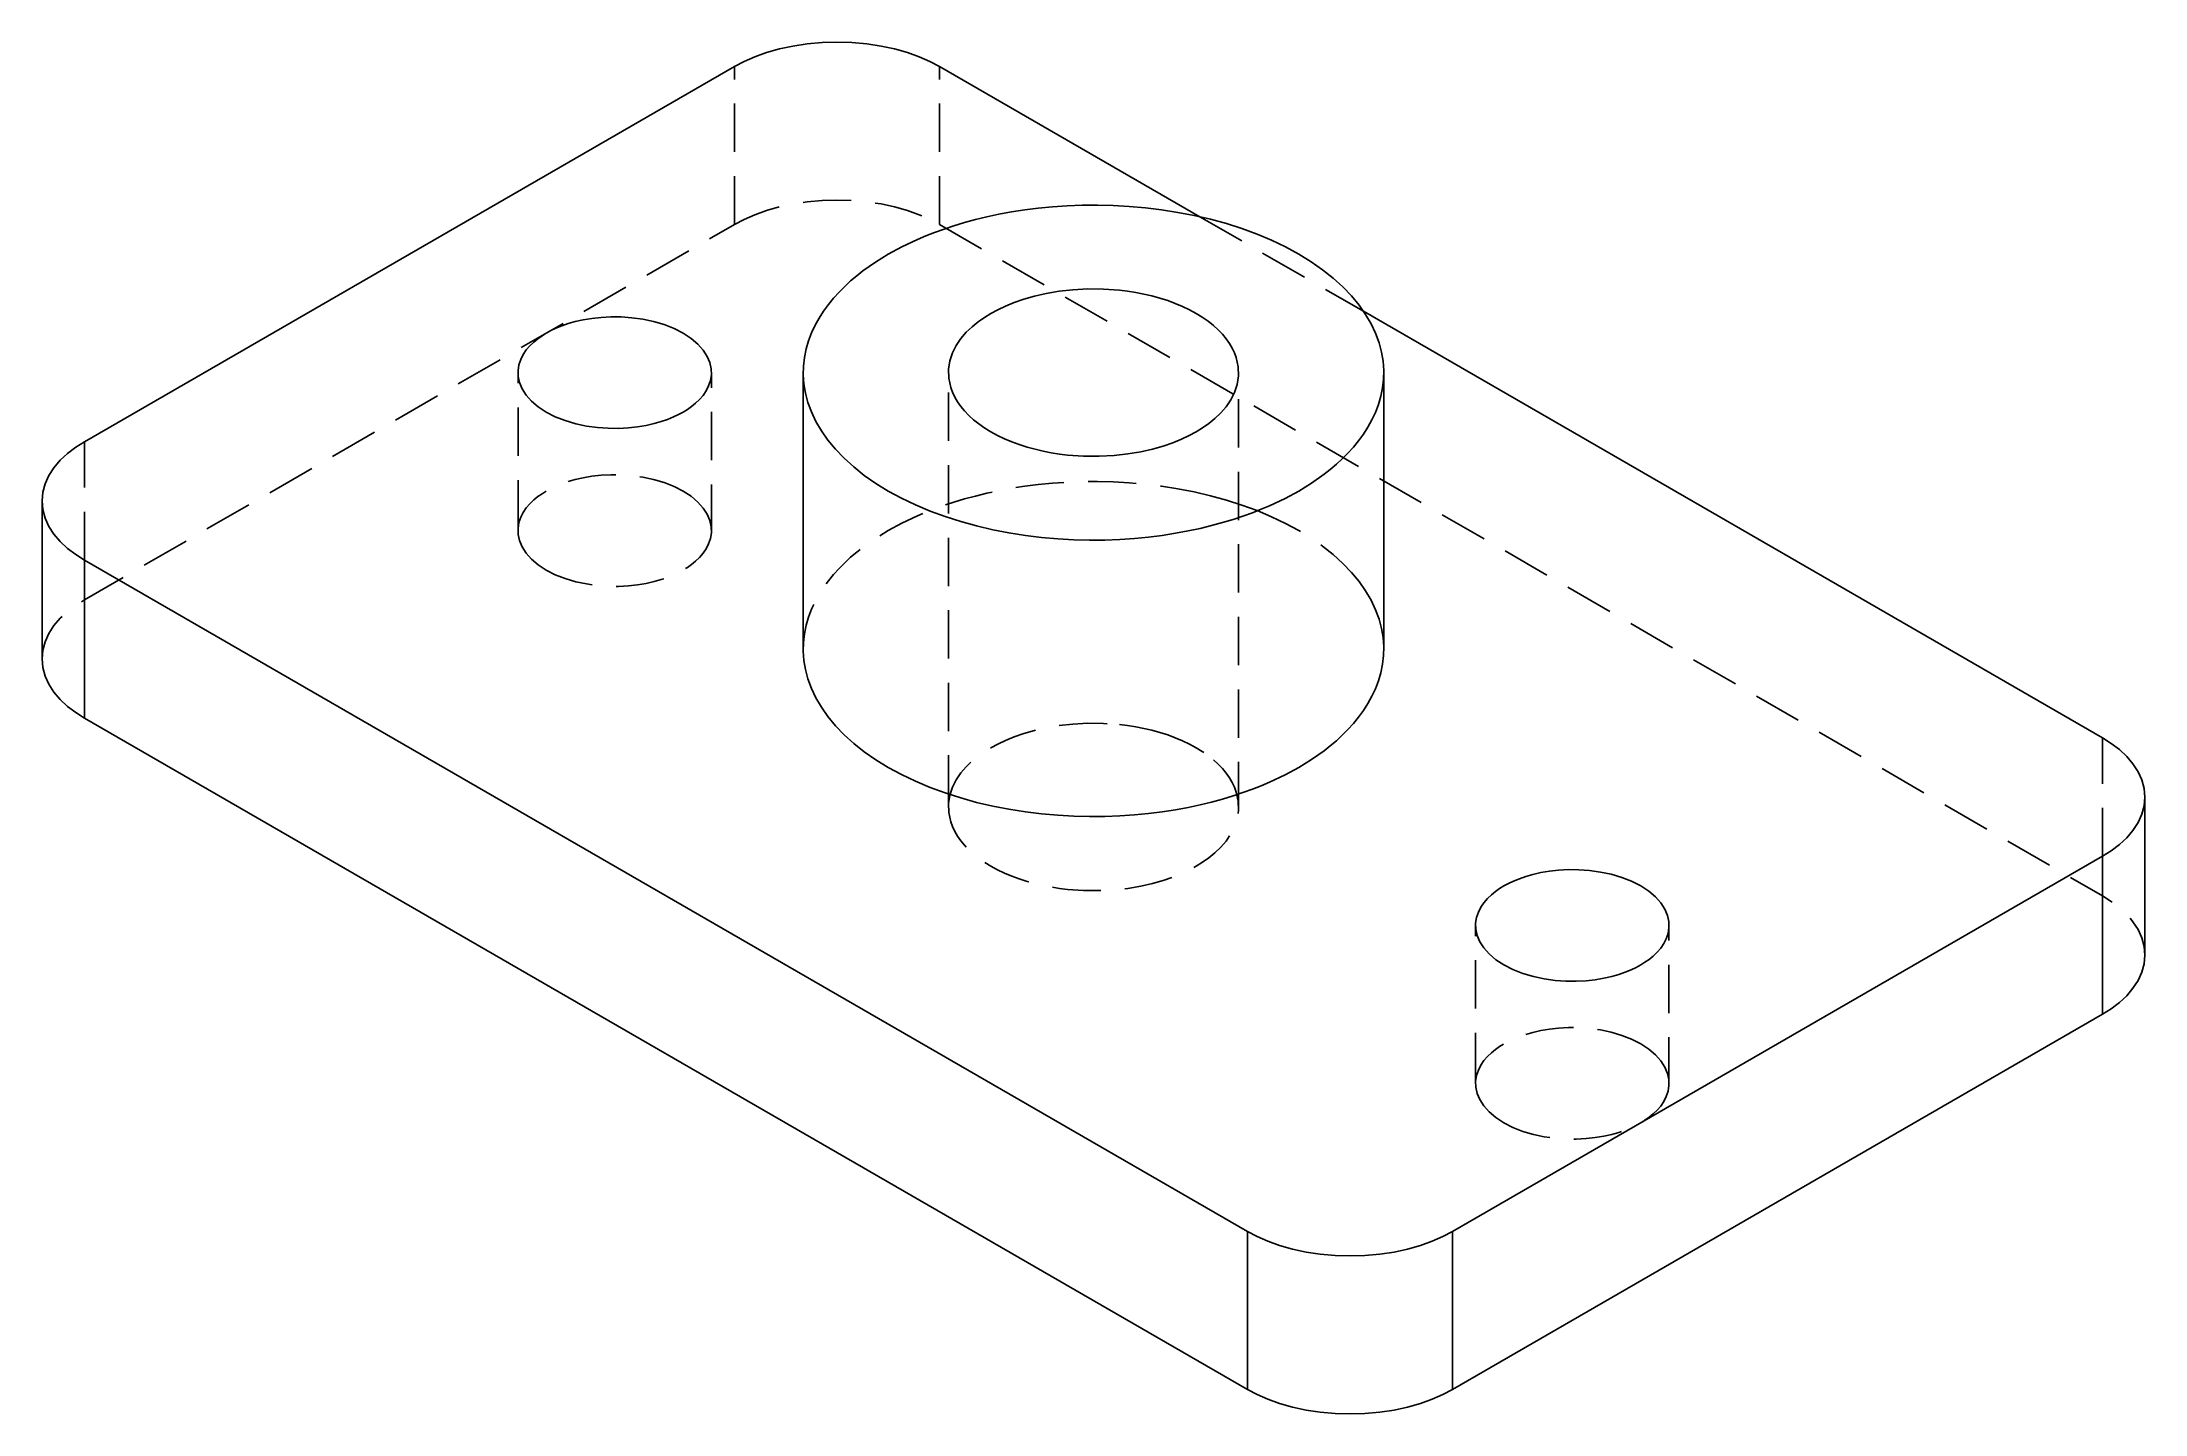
# Model space of a CAD drawing. Header units: millimetres. Extents: x -22.3 to 64.7, y -33.3 to 23.5.
import ezdxf

# ---------------------------------------------------------------- set-up
doc = ezdxf.new("R2010")
doc.units = ezdxf.units.MM
doc.linetypes.add('HIDDEN', pattern=[3, 2, -1])
doc.layers.add('HIDDEN', color=8, linetype='HIDDEN')
doc.layers.add('VISIBLE', color=7, linetype='Continuous')

msp = doc.modelspace()

# ---------------------------------------------------------------- linework, layer by layer
at = {"layer": 'HIDDEN', "flags": 128}
for points in [[(6.364, 15.922), (6.364, 22.454)], [(14.849, 15.922), (14.849, 22.454)], [(6.364, 15.922), (6.762, 16.132), (7.207, 16.327), (7.695, 16.501), (8.224, 16.651), (8.787, 16.773), (9.377, 16.863), (9.987, 16.918), (10.607, 16.936), (11.226, 16.918), (11.836, 16.863), (12.427, 16.773), (12.99, 16.651), (13.518, 16.501), (14.006, 16.327), (14.451, 16.132), (14.849, 15.922)], [(-22.263, -2.041), (-22.231, -1.683), (-22.136, -1.331), (-21.981, -0.99), (-21.77, -0.665), (-21.51, -0.36), (-21.207, -0.078), (-20.87, 0.178), (-20.506, 0.408), (6.364, 15.922)], [(14.849, 15.922), (62.933, -11.839), (63.297, -12.069), (63.634, -12.326), (63.936, -12.608), (64.196, -12.913), (64.407, -13.238), (64.563, -13.579), (64.658, -13.931), (64.69, -14.289)], [(25.609, 16.242), (32.374, 12.336)], [(-2.583, 3.357), (-2.583, 9.889)], [(5.411, 3.175), (5.411, 9.707)], [(15.218, -8.028), (15.218, 9.934)], [(27.209, -8.301), (27.209, 9.661)], [(-20.506, 2.041), (-20.506, 6.94)], [(-2.583, 3.357), (-2.546, 3.593), (-2.472, 3.814), (-2.368, 4.018), (-2.239, 4.206), (-2.093, 4.376), (-1.933, 4.53), (-1.765, 4.668), (-1.591, 4.79), (-1.414, 4.899), (-1.226, 5.001), (-1.014, 5.101), (-0.775, 5.199), (-0.509, 5.291), (-0.214, 5.375), (0.111, 5.449), (0.466, 5.51), (0.849, 5.552), (1.257, 5.574), (1.685, 5.57), (2.129, 5.538), (2.579, 5.475), (3.026, 5.38), (3.459, 5.251)], [(3.459, 5.251), (3.868, 5.09)], [(3.459, 5.251), (3.868, 5.09)], [(9.214, -1.727), (9.223, -1.36), (9.263, -1.001), (9.334, -0.653), (9.432, -0.316), (9.555, 0.01), (9.701, 0.323), (9.868, 0.624), (10.052, 0.912), (10.252, 1.187), (10.466, 1.449), (10.691, 1.698), (10.927, 1.935), (11.171, 2.159), (11.421, 2.372), (11.677, 2.572), (12.199, 2.94), (12.728, 3.266), (13.292, 3.572), (13.929, 3.873), (14.277, 4.021), (14.645, 4.165), (15.033, 4.306), (15.443, 4.442), (15.875, 4.572), (16.329, 4.695), (16.805, 4.811), (17.304, 4.917), (17.825, 5.013), (18.368, 5.098), (18.932, 5.169), (19.516, 5.226), (20.119, 5.266), (20.74, 5.29), (21.377, 5.295), (22.027, 5.279), (22.688, 5.243), (23.357, 5.184), (24.031, 5.101), (24.707, 4.995), (25.381, 4.864)], [(3.868, 5.09), (4.243, 4.899)], [(4.243, 4.899), (4.573, 4.683)], [(4.243, 4.899), (4.573, 4.683)], [(4.573, 4.683), (4.852, 4.447)], [(4.573, 4.683), (4.852, 4.447)], [(4.852, 4.447), (5.075, 4.196), (5.241, 3.938), (5.35, 3.679), (5.405, 3.423), (5.411, 3.175)], [(25.381, 4.864), (26.048, 4.708)], [(25.381, 4.864), (26.048, 4.708)], [(26.048, 4.708), (26.706, 4.527)], [(26.048, 4.708), (26.706, 4.527)], [(26.706, 4.527), (27.349, 4.321)], [(26.706, 4.527), (27.349, 4.321)], [(27.349, 4.321), (27.974, 4.091)], [(27.349, 4.321), (27.974, 4.091)], [(27.974, 4.091), (28.576, 3.838), (29.152, 3.562), (29.698, 3.266), (30.212, 2.951), (30.689, 2.618), (31.128, 2.27), (31.526, 1.909)], [(-2.583, 3.357), (-2.577, 3.109), (-2.521, 2.853), (-2.412, 2.594), (-2.247, 2.335), (-2.023, 2.085)], [(-1.414, 1.633), (-1.04, 1.442), (-0.631, 1.281), (-0.197, 1.152), (0.25, 1.057), (0.7, 0.994), (1.143, 0.962), (1.572, 0.958), (1.98, 0.98), (2.363, 1.022), (2.717, 1.083), (3.042, 1.157), (3.338, 1.241), (3.604, 1.333), (3.842, 1.431), (4.054, 1.531), (4.243, 1.633), (4.419, 1.742), (4.593, 1.864), (4.762, 2.002), (4.921, 2.156), (5.068, 2.326), (5.196, 2.514), (5.3, 2.718), (5.374, 2.939), (5.411, 3.175)], [(-2.023, 2.085), (-1.744, 1.849)], [(-2.023, 2.085), (-1.744, 1.849)], [(-1.744, 1.849), (-1.414, 1.633)], [(-1.744, 1.849), (-1.414, 1.633)], [(31.526, 1.909), (31.882, 1.538), (32.196, 1.159)], [(31.526, 1.909), (31.882, 1.538), (32.196, 1.159)], [(32.196, 1.159), (32.466, 0.773)], [(32.196, 1.159), (32.466, 0.773)], [(32.466, 0.773), (32.693, 0.384)], [(32.466, 0.773), (32.693, 0.384)], [(32.693, 0.384), (32.878, -0.006)], [(32.693, 0.384), (32.878, -0.006)], [(32.878, -0.006), (33.02, -0.395), (33.122, -0.782), (33.186, -1.163), (33.212, -1.539)], [(15.218, -8.028), (15.274, -7.675), (15.384, -7.344), (15.54, -7.037), (15.733, -6.755), (15.952, -6.499), (16.192, -6.269), (16.445, -6.062), (16.706, -5.878), (16.971, -5.715), (17.253, -5.563), (17.571, -5.412), (17.929, -5.266), (18.328, -5.128), (18.771, -5.001), (19.259, -4.89), (19.791, -4.8), (20.365, -4.736), (20.977, -4.704), (21.62, -4.709), (22.285, -4.757)], [(22.285, -4.757), (22.622, -4.798)], [(22.285, -4.757), (22.622, -4.798)], [(22.622, -4.798), (22.96, -4.851)], [(22.622, -4.798), (22.96, -4.851)], [(22.96, -4.851), (23.297, -4.916)], [(22.96, -4.851), (23.297, -4.916)], [(23.297, -4.916), (23.631, -4.994)], [(23.297, -4.916), (23.631, -4.994)], [(23.631, -4.994), (23.959, -5.085)], [(23.631, -4.994), (23.959, -5.085)], [(23.959, -5.085), (24.281, -5.188), (24.593, -5.303), (24.895, -5.43), (25.183, -5.567), (25.456, -5.715), (25.712, -5.873), (25.951, -6.04), (26.17, -6.213)], [(62.933, -10.206), (62.933, -5.307)], [(26.17, -6.213), (26.37, -6.394)], [(26.17, -6.213), (26.37, -6.394)], [(26.37, -6.394), (26.548, -6.579)], [(26.37, -6.394), (26.548, -6.579)], [(26.548, -6.579), (26.705, -6.769)], [(26.548, -6.579), (26.705, -6.769)], [(26.705, -6.769), (26.84, -6.962)], [(26.705, -6.769), (26.84, -6.962)], [(26.84, -6.962), (26.953, -7.156)], [(26.84, -6.962), (26.953, -7.156)], [(26.953, -7.156), (27.045, -7.351)], [(26.953, -7.156), (27.045, -7.351)], [(27.045, -7.351), (27.117, -7.546), (27.199, -7.93), (27.209, -8.301)], [(15.218, -8.028), (15.227, -8.4), (15.31, -8.784), (15.381, -8.979), (15.473, -9.174), (15.587, -9.368), (15.722, -9.561), (15.879, -9.75), (16.057, -9.936), (16.256, -10.116), (16.475, -10.29), (16.714, -10.457), (16.971, -10.614), (17.244, -10.763), (17.532, -10.9), (17.833, -11.027), (18.145, -11.142), (18.467, -11.245), (18.796, -11.335), (19.129, -11.413), (19.466, -11.479), (19.804, -11.532), (20.141, -11.573), (20.806, -11.621), (21.45, -11.626), (22.062, -11.594), (22.636, -11.53), (23.168, -11.44), (23.655, -11.329), (24.098, -11.202), (24.498, -11.064), (24.855, -10.918), (25.174, -10.767), (25.456, -10.614), (25.72, -10.451), (25.981, -10.268), (26.234, -10.061), (26.474, -9.831), (26.694, -9.575), (26.886, -9.293), (27.042, -8.986), (27.153, -8.655), (27.209, -8.301)], [(37.015, -19.505), (37.015, -12.973)], [(45.009, -19.687), (45.009, -13.155)], [(37.015, -19.505), (37.052, -19.269), (37.126, -19.048), (37.23, -18.844), (37.358, -18.656), (37.505, -18.485), (37.665, -18.332), (37.833, -18.194), (38.007, -18.072), (38.184, -17.963), (38.372, -17.861), (38.584, -17.761), (38.823, -17.663), (39.089, -17.571), (39.384, -17.486), (39.709, -17.412), (40.064, -17.352), (40.447, -17.31), (40.855, -17.288), (41.283, -17.292), (41.727, -17.324), (42.177, -17.387), (42.624, -17.482), (43.057, -17.611)], [(43.057, -17.611), (43.466, -17.772)], [(43.057, -17.611), (43.466, -17.772)], [(43.466, -17.772), (43.841, -17.963)], [(43.466, -17.772), (43.841, -17.963)], [(43.841, -17.963), (44.171, -18.179)], [(43.841, -17.963), (44.171, -18.179)], [(44.171, -18.179), (44.45, -18.415)], [(44.171, -18.179), (44.45, -18.415)], [(44.45, -18.415), (44.673, -18.665), (44.839, -18.924), (44.948, -19.183), (45.003, -19.439), (45.009, -19.687)], [(37.015, -19.505), (37.021, -19.753), (37.077, -20.009), (37.185, -20.268), (37.351, -20.526), (37.575, -20.777)], [(38.184, -21.229), (38.558, -21.42), (38.967, -21.581), (39.401, -21.71), (39.848, -21.805), (40.298, -21.868), (40.741, -21.9), (41.17, -21.904), (41.578, -21.882), (41.961, -21.839), (42.315, -21.779), (42.64, -21.705), (42.936, -21.621), (43.202, -21.529), (43.44, -21.431), (43.652, -21.331), (43.841, -21.229), (44.017, -21.12), (44.191, -20.998), (44.36, -20.86), (44.519, -20.706), (44.666, -20.536), (44.794, -20.348), (44.898, -20.143), (44.972, -19.923), (45.009, -19.687)], [(37.575, -20.777), (37.854, -21.013)], [(37.575, -20.777), (37.854, -21.013)], [(37.854, -21.013), (38.184, -21.229)], [(37.854, -21.013), (38.184, -21.229)]]:
    msp.add_lwpolyline(points, dxfattribs=at)
at = {"layer": 'VISIBLE'}
for p, q in [((6.364, 22.454), (6.762, 22.664)), ((6.762, 22.664), (7.207, 22.858)), ((7.207, 22.858), (7.695, 23.033)), ((7.695, 23.033), (8.224, 23.183)), ((8.224, 23.183), (8.787, 23.305)), ((8.787, 23.305), (9.377, 23.395)), ((8.787, 23.305), (9.377, 23.395)), ((9.377, 23.395), (9.987, 23.45)), ((9.987, 23.45), (10.607, 23.468)), ((10.607, 23.468), (11.226, 23.45)), ((11.226, 23.45), (11.836, 23.395)), ((11.226, 23.45), (11.836, 23.395)), ((11.836, 23.395), (12.427, 23.305)), ((11.836, 23.395), (12.427, 23.305)), ((12.427, 23.305), (12.99, 23.183)), ((12.99, 23.183), (13.518, 23.033)), ((13.518, 23.033), (14.006, 22.858)), ((14.006, 22.858), (14.451, 22.664)), ((14.451, 22.664), (14.849, 22.454)), ((-20.506, 6.94), (6.364, 22.454)), ((14.849, 22.454), (25.609, 16.242)), ((17.825, 16.444), (18.368, 16.529)), ((18.368, 16.529), (18.932, 16.6)), ((18.932, 16.6), (19.516, 16.657)), ((19.516, 16.657), (20.119, 16.697)), ((20.119, 16.697), (20.74, 16.721)), ((20.74, 16.721), (21.377, 16.726)), ((21.377, 16.726), (22.027, 16.71)), ((22.027, 16.71), (22.688, 16.674)), ((22.688, 16.674), (23.357, 16.615)), ((23.357, 16.615), (24.031, 16.532)), ((24.031, 16.532), (24.707, 16.426)), ((24.031, 16.532), (24.707, 16.426)), ((14.645, 15.596), (15.033, 15.737)), ((15.033, 15.737), (15.443, 15.873)), ((15.443, 15.873), (15.875, 16.003)), ((15.875, 16.003), (16.329, 16.126)), ((16.329, 16.126), (16.805, 16.242)), ((16.805, 16.242), (17.304, 16.348)), ((17.304, 16.348), (17.825, 16.444)), ((24.707, 16.426), (25.381, 16.295)), ((24.707, 16.426), (25.381, 16.295)), ((25.381, 16.295), (26.048, 16.139)), ((25.381, 16.295), (26.048, 16.139)), ((26.048, 16.139), (26.706, 15.958)), ((26.048, 16.139), (26.706, 15.958)), ((26.706, 15.958), (27.349, 15.752)), ((27.349, 15.752), (27.974, 15.522)), ((12.728, 14.697), (13.292, 15.002)), ((13.292, 15.002), (13.929, 15.304)), ((13.929, 15.304), (14.277, 15.451)), ((14.277, 15.451), (14.645, 15.596)), ((27.974, 15.522), (28.576, 15.269)), ((28.576, 15.269), (29.152, 14.993)), ((29.152, 14.993), (29.698, 14.697)), ((11.421, 13.803), (11.677, 14.003)), ((11.677, 14.003), (12.199, 14.371)), ((12.199, 14.371), (12.728, 14.697)), ((29.698, 14.697), (30.212, 14.381)), ((30.212, 14.381), (30.689, 14.049)), ((30.689, 14.049), (31.128, 13.701)), ((10.466, 12.88), (10.691, 13.129)), ((10.691, 13.129), (10.927, 13.366)), ((10.927, 13.366), (11.171, 13.59)), ((11.171, 13.59), (11.421, 13.803)), ((18.771, 12.962), (19.259, 13.073)), ((19.259, 13.073), (19.791, 13.163)), ((19.791, 13.163), (20.365, 13.227)), ((20.365, 13.227), (20.977, 13.259)), ((20.977, 13.259), (21.62, 13.254)), ((21.62, 13.254), (22.285, 13.206)), ((22.285, 13.206), (22.622, 13.165)), ((22.622, 13.165), (22.96, 13.112)), ((22.96, 13.112), (23.297, 13.046)), ((23.297, 13.046), (23.631, 12.968)), ((31.128, 13.701), (31.526, 13.34)), ((31.128, 13.701), (31.526, 13.34)), ((31.526, 13.34), (31.882, 12.969)), ((31.526, 13.34), (31.882, 12.969)), ((9.868, 12.055), (10.052, 12.343)), ((10.052, 12.343), (10.252, 12.618)), ((10.252, 12.618), (10.466, 12.88)), ((16.706, 12.084), (16.971, 12.247)), ((16.971, 12.247), (17.253, 12.4)), ((17.253, 12.4), (17.571, 12.551)), ((17.571, 12.551), (17.929, 12.697)), ((17.929, 12.697), (18.328, 12.835)), ((18.328, 12.835), (18.771, 12.962)), ((23.631, 12.968), (23.959, 12.878)), ((23.959, 12.878), (24.281, 12.775)), ((24.281, 12.775), (24.593, 12.66)), ((24.593, 12.66), (24.895, 12.533)), ((24.895, 12.533), (25.183, 12.396)), ((25.183, 12.396), (25.456, 12.247)), ((25.456, 12.247), (25.712, 12.09)), ((31.882, 12.969), (32.196, 12.589)), ((31.882, 12.969), (32.196, 12.589)), ((32.196, 12.589), (32.466, 12.204)), ((32.196, 12.589), (32.466, 12.204)), ((32.374, 12.336), (62.933, -5.307)), ((32.466, 12.204), (32.693, 11.815)), ((-1.765, 11.2), (-1.591, 11.322)), ((-1.591, 11.322), (-1.414, 11.431)), ((-1.414, 11.431), (-1.226, 11.533)), ((-1.226, 11.533), (-1.014, 11.633)), ((-1.014, 11.633), (-0.775, 11.731)), ((-0.775, 11.731), (-0.509, 11.823)), ((-0.509, 11.823), (-0.214, 11.907)), ((-0.214, 11.907), (0.111, 11.981)), ((0.111, 11.981), (0.466, 12.042)), ((0.466, 12.042), (0.849, 12.084)), ((0.849, 12.084), (1.257, 12.106)), ((1.257, 12.106), (1.685, 12.102)), ((1.685, 12.102), (2.129, 12.07)), ((2.129, 12.07), (2.579, 12.007)), ((2.579, 12.007), (3.026, 11.912)), ((3.026, 11.912), (3.459, 11.783)), ((3.459, 11.783), (3.868, 11.622)), ((3.868, 11.622), (4.243, 11.431)), ((4.243, 11.431), (4.573, 11.215)), ((9.432, 11.115), (9.555, 11.441)), ((9.555, 11.441), (9.701, 11.754)), ((9.701, 11.754), (9.868, 12.055)), ((15.733, 11.208), (15.952, 11.464)), ((15.952, 11.464), (16.192, 11.694)), ((16.192, 11.694), (16.445, 11.901)), ((16.445, 11.901), (16.706, 12.084)), ((25.712, 12.09), (25.951, 11.923)), ((25.951, 11.923), (26.17, 11.749)), ((26.17, 11.749), (26.37, 11.569)), ((26.37, 11.569), (26.548, 11.383)), ((26.548, 11.383), (26.705, 11.194)), ((32.693, 11.815), (32.878, 11.425)), ((32.878, 11.425), (33.02, 11.036)), ((-2.472, 10.346), (-2.368, 10.55)), ((-2.368, 10.55), (-2.239, 10.738)), ((-2.239, 10.738), (-2.093, 10.908)), ((-2.093, 10.908), (-1.933, 11.062)), ((-1.933, 11.062), (-1.765, 11.2)), ((4.573, 11.215), (4.852, 10.979)), ((4.852, 10.979), (5.075, 10.728)), ((5.075, 10.728), (5.241, 10.47)), ((5.241, 10.47), (5.35, 10.211)), ((9.263, 10.429), (9.334, 10.778)), ((9.334, 10.778), (9.432, 11.115)), ((15.274, 10.288), (15.384, 10.619)), ((15.384, 10.619), (15.54, 10.926)), ((15.54, 10.926), (15.733, 11.208)), ((26.705, 11.194), (26.84, 11.001)), ((26.84, 11.001), (26.953, 10.807)), ((26.953, 10.807), (27.045, 10.611)), ((27.045, 10.611), (27.117, 10.417)), ((33.02, 11.036), (33.122, 10.649)), ((33.122, 10.649), (33.186, 10.268)), ((-2.583, 9.889), (-2.546, 10.125)), ((-2.583, 9.889), (-2.577, 9.641)), ((-2.577, 9.641), (-2.521, 9.385)), ((-2.546, 10.125), (-2.472, 10.346)), ((5.35, 10.211), (5.405, 9.955)), ((5.374, 9.471), (5.411, 9.707)), ((5.405, 9.955), (5.411, 9.707)), ((9.214, 9.704), (9.223, 10.071)), ((9.214, -1.727), (9.214, 9.704)), ((9.214, 9.704), (9.241, 9.328)), ((9.223, 10.071), (9.263, 10.429)), ((15.218, 9.934), (15.274, 10.288)), ((15.218, 9.934), (15.227, 9.563)), ((27.117, 10.417), (27.199, 10.033)), ((27.153, 9.308), (27.209, 9.661)), ((27.199, 10.033), (27.209, 9.661)), ((33.186, 10.268), (33.212, 9.892)), ((33.204, 9.525), (33.212, 9.892)), ((33.212, -1.539), (33.212, 9.892)), ((-2.521, 9.385), (-2.412, 9.126)), ((-2.412, 9.126), (-2.247, 8.867)), ((-2.247, 8.867), (-2.023, 8.617)), ((4.921, 8.688), (5.068, 8.858)), ((5.068, 8.858), (5.196, 9.046)), ((5.196, 9.046), (5.3, 9.25)), ((5.3, 9.25), (5.374, 9.471)), ((9.241, 9.328), (9.304, 8.947)), ((9.304, 8.947), (9.406, 8.56)), ((15.227, 9.563), (15.31, 9.179)), ((15.31, 9.179), (15.381, 8.984)), ((15.31, 9.179), (15.381, 8.984)), ((15.381, 8.984), (15.473, 8.789)), ((15.381, 8.984), (15.473, 8.789)), ((15.473, 8.789), (15.587, 8.595)), ((15.473, 8.789), (15.587, 8.595)), ((26.886, 8.67), (27.042, 8.977)), ((27.042, 8.977), (27.153, 9.308)), ((32.994, 8.481), (33.093, 8.818)), ((33.093, 8.818), (33.163, 9.166)), ((33.163, 9.166), (33.204, 9.525)), ((-2.023, 8.617), (-1.744, 8.381)), ((-2.023, 8.617), (-1.744, 8.381)), ((-1.744, 8.381), (-1.414, 8.165)), ((-1.744, 8.381), (-1.414, 8.165)), ((-1.414, 8.165), (-1.04, 7.974)), ((-1.414, 8.165), (-1.04, 7.974)), ((-1.04, 7.974), (-0.631, 7.813)), ((3.338, 7.773), (3.604, 7.865)), ((3.604, 7.865), (3.842, 7.963)), ((3.842, 7.963), (4.054, 8.063)), ((4.054, 8.063), (4.243, 8.165)), ((4.243, 8.165), (4.419, 8.274)), ((4.419, 8.274), (4.593, 8.396)), ((4.593, 8.396), (4.762, 8.534)), ((4.762, 8.534), (4.921, 8.688)), ((9.406, 8.56), (9.549, 8.171)), ((9.549, 8.171), (9.733, 7.781)), ((15.587, 8.595), (15.722, 8.402)), ((15.587, 8.595), (15.722, 8.402)), ((15.722, 8.402), (15.879, 8.212)), ((15.722, 8.402), (15.879, 8.212)), ((15.879, 8.212), (16.057, 8.027)), ((15.879, 8.212), (16.057, 8.027)), ((16.057, 8.027), (16.256, 7.846)), ((16.256, 7.846), (16.475, 7.673)), ((25.981, 7.695), (26.234, 7.902)), ((26.234, 7.902), (26.474, 8.132)), ((26.474, 8.132), (26.694, 8.388)), ((26.694, 8.388), (26.886, 8.67)), ((32.559, 7.541), (32.725, 7.842)), ((32.725, 7.842), (32.871, 8.155)), ((32.871, 8.155), (32.994, 8.481)), ((-0.631, 7.813), (-0.197, 7.684)), ((-0.197, 7.684), (0.25, 7.589)), ((0.25, 7.589), (0.7, 7.526)), ((0.7, 7.526), (1.143, 7.494)), ((1.143, 7.494), (1.572, 7.49)), ((1.572, 7.49), (1.98, 7.512)), ((1.98, 7.512), (2.363, 7.554)), ((2.363, 7.554), (2.717, 7.615)), ((2.717, 7.615), (3.042, 7.688)), ((3.042, 7.688), (3.338, 7.773)), ((9.733, 7.781), (9.96, 7.392)), ((9.96, 7.392), (10.23, 7.006)), ((10.23, 7.006), (10.544, 6.627)), ((16.475, 7.673), (16.714, 7.506)), ((16.714, 7.506), (16.971, 7.348)), ((16.971, 7.348), (17.244, 7.2)), ((17.244, 7.2), (17.532, 7.063)), ((17.532, 7.063), (17.833, 6.936)), ((24.498, 6.899), (24.855, 7.045)), ((24.855, 7.045), (25.174, 7.196)), ((25.174, 7.196), (25.456, 7.348)), ((25.456, 7.348), (25.72, 7.511)), ((25.72, 7.511), (25.981, 7.695)), ((31.96, 6.716), (32.174, 6.978)), ((32.174, 6.978), (32.374, 7.253)), ((32.374, 7.253), (32.559, 7.541)), ((-21.77, 5.867), (-21.51, 6.172)), ((-21.51, 6.172), (-21.207, 6.454)), ((-21.207, 6.454), (-20.87, 6.71)), ((-20.87, 6.71), (-20.506, 6.94)), ((10.544, 6.627), (10.9, 6.256)), ((10.9, 6.256), (11.299, 5.895)), ((17.833, 6.936), (18.145, 6.821)), ((17.833, 6.936), (18.145, 6.821)), ((18.145, 6.821), (18.467, 6.718)), ((18.145, 6.821), (18.467, 6.718)), ((18.467, 6.718), (18.796, 6.627)), ((18.467, 6.718), (18.796, 6.627)), ((18.796, 6.627), (19.129, 6.549)), ((18.796, 6.627), (19.129, 6.549)), ((19.129, 6.549), (19.466, 6.484)), ((19.129, 6.549), (19.466, 6.484)), ((19.466, 6.484), (19.804, 6.431)), ((19.466, 6.484), (19.804, 6.431)), ((19.804, 6.431), (20.141, 6.39)), ((20.141, 6.39), (20.806, 6.342)), ((20.806, 6.342), (21.45, 6.337)), ((21.45, 6.337), (22.062, 6.369)), ((22.062, 6.369), (22.636, 6.433)), ((22.636, 6.433), (23.168, 6.523)), ((23.168, 6.523), (23.655, 6.634)), ((23.655, 6.634), (24.098, 6.761)), ((24.098, 6.761), (24.498, 6.899)), ((31.256, 6.006), (31.499, 6.23)), ((31.499, 6.23), (31.735, 6.467)), ((31.735, 6.467), (31.96, 6.716)), ((-22.136, 5.201), (-21.981, 5.542)), ((-22.136, 5.201), (-21.981, 5.542)), ((-21.981, 5.542), (-21.77, 5.867)), ((11.299, 5.895), (11.737, 5.547)), ((11.737, 5.547), (12.215, 5.214)), ((29.698, 4.899), (30.228, 5.225)), ((30.228, 5.225), (30.75, 5.593)), ((30.75, 5.593), (31.005, 5.793)), ((31.005, 5.793), (31.256, 6.006)), ((-22.263, 4.491), (-22.231, 4.848)), ((-22.263, 4.491), (-22.231, 4.848)), ((-22.263, -2.041), (-22.263, 4.491)), ((-22.263, 4.491), (-22.231, 4.133)), ((-22.231, 4.848), (-22.136, 5.201)), ((-22.231, 4.848), (-22.136, 5.201)), ((12.215, 5.214), (12.728, 4.899)), ((12.728, 4.899), (13.274, 4.603)), ((13.274, 4.603), (13.85, 4.327)), ((28.497, 4.292), (29.134, 4.593)), ((29.134, 4.593), (29.698, 4.899)), ((-22.231, 4.133), (-22.136, 3.781)), ((-22.136, 3.781), (-21.981, 3.44)), ((13.85, 4.327), (14.453, 4.074)), ((14.453, 4.074), (15.078, 3.844)), ((15.078, 3.844), (15.721, 3.638)), ((15.721, 3.638), (16.378, 3.457)), ((26.097, 3.47), (26.551, 3.593)), ((26.551, 3.593), (26.983, 3.723)), ((26.983, 3.723), (27.393, 3.859)), ((27.393, 3.859), (27.782, 4)), ((27.782, 4), (28.15, 4.144)), ((28.15, 4.144), (28.497, 4.292)), ((-21.981, 3.44), (-21.77, 3.115)), ((-21.77, 3.115), (-21.51, 2.81)), ((-21.51, 2.81), (-21.207, 2.528)), ((16.378, 3.457), (17.046, 3.301)), ((16.378, 3.457), (17.046, 3.301)), ((17.046, 3.301), (17.719, 3.17)), ((17.046, 3.301), (17.719, 3.17)), ((17.719, 3.17), (18.395, 3.064)), ((18.395, 3.064), (19.069, 2.981)), ((19.069, 2.981), (19.738, 2.922)), ((19.738, 2.922), (20.4, 2.886)), ((20.4, 2.886), (21.05, 2.87)), ((21.05, 2.87), (21.686, 2.875)), ((21.686, 2.875), (22.307, 2.899)), ((22.307, 2.899), (22.91, 2.939)), ((22.91, 2.939), (23.494, 2.996)), ((23.494, 2.996), (24.058, 3.067)), ((24.058, 3.067), (24.601, 3.152)), ((24.601, 3.152), (25.122, 3.248)), ((25.122, 3.248), (25.621, 3.354)), ((25.621, 3.354), (26.097, 3.47)), ((-21.207, 2.528), (-20.87, 2.271)), ((-20.87, 2.271), (-20.506, 2.041)), ((-20.506, -4.491), (-20.506, 2.041)), ((-20.506, 2.041), (27.577, -25.72)), ((9.214, -1.727), (9.241, -2.103)), ((33.204, -1.906), (33.212, -1.539)), ((-22.263, -2.041), (-22.231, -2.399)), ((-22.263, -2.041), (-22.231, -2.399)), ((-22.231, -2.399), (-22.136, -2.751)), ((-22.231, -2.399), (-22.136, -2.751)), ((9.241, -2.103), (9.304, -2.484)), ((9.304, -2.484), (9.406, -2.871)), ((33.093, -2.613), (33.163, -2.264)), ((33.163, -2.264), (33.204, -1.906)), ((-22.136, -2.751), (-21.981, -3.092)), ((-22.136, -2.751), (-21.981, -3.092)), ((-21.981, -3.092), (-21.77, -3.417)), ((-21.77, -3.417), (-21.51, -3.722)), ((9.406, -2.871), (9.549, -3.26)), ((9.549, -3.26), (9.733, -3.65)), ((32.725, -3.589), (32.871, -3.276)), ((32.871, -3.276), (32.994, -2.95)), ((32.994, -2.95), (33.093, -2.613)), ((-21.51, -3.722), (-21.207, -4.004)), ((-21.207, -4.004), (-20.87, -4.261)), ((-20.87, -4.261), (-20.506, -4.491)), ((9.733, -3.65), (9.96, -4.039)), ((9.733, -3.65), (9.96, -4.039)), ((9.96, -4.039), (10.23, -4.424)), ((9.96, -4.039), (10.23, -4.424)), ((32.174, -4.453), (32.374, -4.178)), ((32.374, -4.178), (32.559, -3.89)), ((32.559, -3.89), (32.725, -3.589)), ((-20.506, -4.491), (27.577, -32.252)), ((10.23, -4.424), (10.544, -4.804)), ((10.544, -4.804), (10.9, -5.175)), ((10.9, -5.175), (11.299, -5.536)), ((31.256, -5.425), (31.499, -5.201)), ((31.499, -5.201), (31.735, -4.964)), ((31.735, -4.964), (31.96, -4.715)), ((31.96, -4.715), (32.174, -4.453)), ((11.299, -5.536), (11.737, -5.884)), ((11.737, -5.884), (12.215, -6.217)), ((30.228, -6.206), (30.75, -5.838)), ((30.75, -5.838), (31.005, -5.638)), ((31.005, -5.638), (31.256, -5.425)), ((62.933, -5.307), (63.297, -5.537)), ((63.297, -5.537), (63.634, -5.794)), ((63.634, -5.794), (63.936, -6.076)), ((63.936, -6.076), (64.196, -6.381)), ((12.215, -6.217), (12.728, -6.532)), ((12.728, -6.532), (13.274, -6.828)), ((13.274, -6.828), (13.85, -7.104)), ((28.497, -7.139), (29.134, -6.838)), ((29.134, -6.838), (29.698, -6.532)), ((29.698, -6.532), (30.228, -6.206)), ((64.196, -6.381), (64.407, -6.706)), ((64.196, -6.381), (64.407, -6.706)), ((64.407, -6.706), (64.563, -7.047)), ((64.407, -6.706), (64.563, -7.047)), ((13.85, -7.104), (14.453, -7.357)), ((14.453, -7.357), (15.078, -7.587)), ((15.078, -7.587), (15.721, -7.793)), ((15.721, -7.793), (16.378, -7.974)), ((26.551, -7.838), (26.983, -7.708)), ((26.983, -7.708), (27.393, -7.572)), ((27.393, -7.572), (27.782, -7.431)), ((27.782, -7.431), (28.15, -7.287)), ((28.15, -7.287), (28.497, -7.139)), ((64.563, -7.047), (64.658, -7.399)), ((64.563, -7.047), (64.658, -7.399)), ((64.658, -7.399), (64.69, -7.757)), ((64.658, -7.399), (64.69, -7.757)), ((64.658, -8.114), (64.69, -7.757)), ((64.69, -14.289), (64.69, -7.757)), ((16.378, -7.974), (17.046, -8.13)), ((17.046, -8.13), (17.719, -8.261)), ((17.719, -8.261), (18.395, -8.367)), ((18.395, -8.367), (19.069, -8.45)), ((19.069, -8.45), (19.738, -8.509)), ((19.738, -8.509), (20.4, -8.545)), ((20.4, -8.545), (21.05, -8.561)), ((21.05, -8.561), (21.686, -8.556)), ((21.686, -8.556), (22.307, -8.532)), ((22.307, -8.532), (22.91, -8.492)), ((22.91, -8.492), (23.494, -8.435)), ((23.494, -8.435), (24.058, -8.364)), ((24.058, -8.364), (24.601, -8.279)), ((24.601, -8.279), (25.122, -8.183)), ((25.122, -8.183), (25.621, -8.077)), ((25.621, -8.077), (26.097, -7.961)), ((26.097, -7.961), (26.551, -7.838)), ((64.407, -8.808), (64.563, -8.467)), ((64.407, -8.808), (64.563, -8.467)), ((64.563, -8.467), (64.658, -8.114)), ((64.563, -8.467), (64.658, -8.114)), ((63.634, -9.72), (63.936, -9.438)), ((63.936, -9.438), (64.196, -9.133)), ((64.196, -9.133), (64.407, -8.808)), ((36.062, -25.72), (62.933, -10.206)), ((62.933, -10.206), (63.297, -9.976)), ((62.933, -16.738), (62.933, -10.206)), ((63.297, -9.976), (63.634, -9.72)), ((38.372, -11.329), (38.584, -11.229)), ((38.584, -11.229), (38.823, -11.131)), ((38.823, -11.131), (39.089, -11.039)), ((39.089, -11.039), (39.384, -10.954)), ((39.384, -10.954), (39.709, -10.881)), ((39.709, -10.881), (40.064, -10.82)), ((40.064, -10.82), (40.447, -10.778)), ((40.447, -10.778), (40.855, -10.756)), ((40.855, -10.756), (41.283, -10.76)), ((41.283, -10.76), (41.727, -10.792)), ((41.727, -10.792), (42.177, -10.855)), ((42.177, -10.855), (42.624, -10.95)), ((42.624, -10.95), (43.057, -11.079)), ((43.057, -11.079), (43.466, -11.24)), ((43.466, -11.24), (43.841, -11.431)), ((37.23, -12.312), (37.358, -12.124)), ((37.358, -12.124), (37.505, -11.954)), ((37.505, -11.954), (37.665, -11.8)), ((37.665, -11.8), (37.833, -11.662)), ((37.833, -11.662), (38.007, -11.54)), ((38.007, -11.54), (38.184, -11.431)), ((38.184, -11.431), (38.372, -11.329)), ((43.841, -11.431), (44.171, -11.647)), ((44.171, -11.647), (44.45, -11.883)), ((44.45, -11.883), (44.673, -12.133)), ((44.673, -12.133), (44.839, -12.392)), ((37.015, -12.973), (37.052, -12.737)), ((37.015, -12.973), (37.021, -13.221)), ((37.052, -12.737), (37.126, -12.516)), ((37.126, -12.516), (37.23, -12.312)), ((44.839, -12.392), (44.948, -12.651)), ((44.948, -12.651), (45.003, -12.907)), ((45.003, -12.907), (45.009, -13.155)), ((37.021, -13.221), (37.077, -13.477)), ((37.077, -13.477), (37.185, -13.736)), ((37.185, -13.736), (37.351, -13.994)), ((44.666, -14.004), (44.794, -13.816)), ((44.794, -13.816), (44.898, -13.612)), ((44.898, -13.612), (44.972, -13.391)), ((44.972, -13.391), (45.009, -13.155)), ((37.351, -13.994), (37.575, -14.245)), ((37.575, -14.245), (37.854, -14.481)), ((37.575, -14.245), (37.854, -14.481)), ((37.854, -14.481), (38.184, -14.697)), ((37.854, -14.481), (38.184, -14.697)), ((38.184, -14.697), (38.558, -14.888)), ((38.184, -14.697), (38.558, -14.888)), ((43.652, -14.799), (43.841, -14.697)), ((43.841, -14.697), (44.017, -14.588)), ((44.017, -14.588), (44.191, -14.466)), ((44.191, -14.466), (44.36, -14.328)), ((44.36, -14.328), (44.519, -14.174)), ((44.519, -14.174), (44.666, -14.004)), ((64.563, -14.999), (64.658, -14.646)), ((64.563, -14.999), (64.658, -14.646)), ((64.658, -14.646), (64.69, -14.289)), ((64.658, -14.646), (64.69, -14.289)), ((38.558, -14.888), (38.967, -15.049)), ((38.967, -15.049), (39.401, -15.178)), ((39.401, -15.178), (39.848, -15.273)), ((39.848, -15.273), (40.298, -15.336)), ((40.298, -15.336), (40.741, -15.368)), ((40.741, -15.368), (41.17, -15.372)), ((41.17, -15.372), (41.578, -15.35)), ((41.578, -15.35), (41.961, -15.307)), ((41.961, -15.307), (42.315, -15.247)), ((42.315, -15.247), (42.64, -15.173)), ((42.64, -15.173), (42.936, -15.089)), ((42.936, -15.089), (43.202, -14.997)), ((43.202, -14.997), (43.44, -14.899)), ((43.44, -14.899), (43.652, -14.799)), ((64.196, -15.665), (64.407, -15.339)), ((64.196, -15.665), (64.407, -15.339)), ((64.407, -15.339), (64.563, -14.999)), ((64.407, -15.339), (64.563, -14.999)), ((62.933, -16.738), (63.297, -16.508)), ((63.297, -16.508), (63.634, -16.252)), ((63.634, -16.252), (63.936, -15.97)), ((63.936, -15.97), (64.196, -15.665)), ((36.062, -32.252), (62.933, -16.738)), ((27.577, -32.252), (27.577, -25.72)), ((27.577, -25.72), (27.976, -25.93)), ((27.976, -25.93), (28.42, -26.124)), ((35.22, -26.124), (35.664, -25.93)), ((35.664, -25.93), (36.062, -25.72)), ((36.062, -32.252), (36.062, -25.72)), ((28.42, -26.124), (28.908, -26.299)), ((28.908, -26.299), (29.437, -26.449)), ((29.437, -26.449), (30, -26.571)), ((30, -26.571), (30.59, -26.661)), ((30.59, -26.661), (31.2, -26.716)), ((31.2, -26.716), (31.82, -26.734)), ((31.82, -26.734), (32.439, -26.716)), ((32.439, -26.716), (33.049, -26.661)), ((33.049, -26.661), (33.64, -26.571)), ((33.64, -26.571), (34.203, -26.449)), ((34.203, -26.449), (34.731, -26.299)), ((34.731, -26.299), (35.22, -26.124)), ((27.577, -32.252), (27.976, -32.462)), ((27.976, -32.462), (28.42, -32.656)), ((28.42, -32.656), (28.908, -32.831)), ((28.908, -32.831), (29.437, -32.981)), ((29.437, -32.981), (30, -33.103)), ((33.64, -33.103), (34.203, -32.981)), ((34.203, -32.981), (34.731, -32.831)), ((34.731, -32.831), (35.22, -32.656)), ((35.22, -32.656), (35.664, -32.462)), ((35.664, -32.462), (36.062, -32.252)), ((30, -33.103), (30.59, -33.193)), ((30, -33.103), (30.59, -33.193)), ((30.59, -33.193), (31.2, -33.248)), ((31.2, -33.248), (31.82, -33.266)), ((31.82, -33.266), (32.439, -33.248)), ((32.439, -33.248), (33.049, -33.193)), ((32.439, -33.248), (33.049, -33.193)), ((33.049, -33.193), (33.64, -33.103)), ((33.049, -33.193), (33.64, -33.103))]:
    msp.add_line(p, q, dxfattribs=at)

doc.saveas('drawing.dxf')
